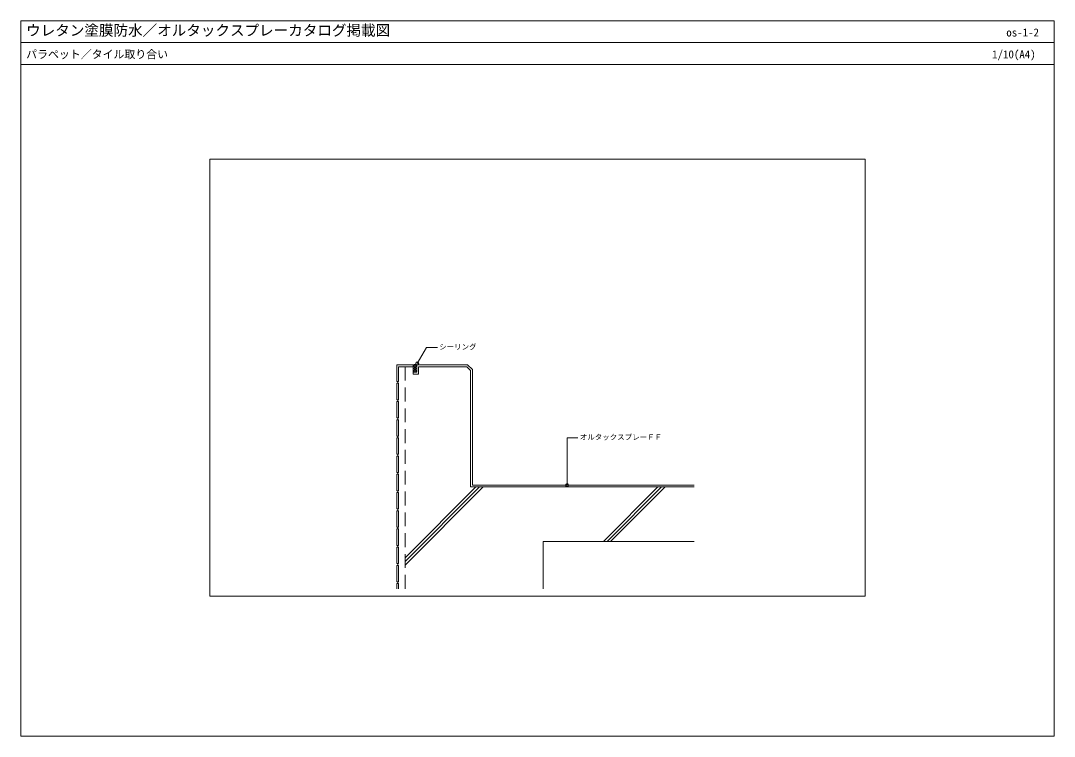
# Model space of a CAD drawing. Units: millimetres, scale not verified. Extents: x -1419 to 1421, y -983 to 983.
import ezdxf
from ezdxf.enums import TextEntityAlignment as Align

# ---------------------------------------------------------------- set-up
doc = ezdxf.new("R2010")
doc.units = ezdxf.units.MM
doc.header["$LTSCALE"] = 3
doc.linetypes.add('USER1', pattern=[19.05, 12.7, -6.35])
for name, color, linetype, lineweight in [('0-0_0', 7, 'Continuous', 18), ('0-1_WAKU', 7, 'Continuous', 18), ('0-2_KUTAI', 3, 'Continuous', 18), ('0-3_BOUSUI', 1, 'Continuous', 18), ('0-4_HATCH', 9, 'Continuous', 18), ('0-5_MOJI', 7, 'Continuous', 18), ('0-7_ZATU', 6, 'Continuous', 18)]:
    doc.layers.add(name, color=color, linetype=linetype, lineweight=lineweight)
doc.styles.add('ＭＳ ゴシック', font='')
doc.styles.get('ＭＳ ゴシック').set_extended_font_data('MS Gothic')

msp = doc.modelspace()

# ---------------------------------------------------------------- linework, layer by layer
at = {"layer": '0-0_0'}
msp.add_line((-1419.399, 922.645), (1420.601, 922.645), dxfattribs=at)
msp.add_lwpolyline([(-899.399, -597.717), (900.601, -597.717), (900.601, 602.283), (-899.399, 602.283)], close=True, dxfattribs=at)
at = {"layer": '0-1_WAKU'}
for points in [[(-1419.399, -982.717), (1420.601, -982.717), (1420.601, 982.645), (-1419.399, 982.645)], [(1420.601, 862.645), (-1419.399, 862.645), (-1419.399, 982.645), (1420.601, 982.645)]]:
    msp.add_lwpolyline(points, close=True, dxfattribs=at)
at = {"layer": '0-2_KUTAI', "linetype": 'USER1'}
msp.add_line((-363.434, 32.283), (-363.434, -577.717), dxfattribs=at)
at = {"layer": '0-2_KUTAI'}
for p, q in [((-383.434, -8.217), (-383.434, -13.217)), ((-383.434, -58.217), (-383.434, -63.217)), ((-383.434, -108.217), (-383.434, -113.217)), ((-383.434, -158.217), (-383.434, -163.217)), ((-383.434, -208.217), (-383.434, -213.217)), ((-383.434, -258.217), (-383.434, -263.217)), ((-383.434, -308.217), (-383.434, -313.217)), ((-383.434, -358.217), (-383.434, -363.217)), ((-383.434, -408.217), (-383.434, -413.217)), ((-383.434, -458.217), (-383.434, -463.217)), ((-383.434, -508.217), (-383.434, -513.217)), ((-383.434, -558.217), (-383.434, -563.217))]:
    msp.add_line(p, q, dxfattribs=at)
for points in [[(430.601, -297.717), (-183.434, -297.717), (-183.434, 22.283), (-193.434, 32.283), (-325.934, 32.283), (-325.934, 12.283), (-340.934, 12.283), (-340.934, 32.283), (-380.934, 32.283)], [(16.566, -577.717), (16.566, -447.717), (430.601, -447.717)]]:
    msp.add_lwpolyline(points, dxfattribs=at)
at = {"layer": '0-3_BOUSUI'}
for points in [[(430.601, -292.717), (-178.434, -292.717), (-178.434, 24.354), (-191.363, 37.283), (-330.934, 37.283), (-330.934, 17.283), (-340.934, 17.283)], [(430.601, -297.717), (-183.434, -297.717), (-183.434, 22.283), (-193.434, 32.283), (-325.934, 32.283), (-325.934, 12.283), (-340.934, 12.283)]]:
    msp.add_lwpolyline(points, dxfattribs=at)
msp.add_arc((-335.934, 25.15), 13.122, 67.60261, 112.39739, dxfattribs=at)
at = {"layer": '0-4_HATCH'}
for p, q in [((-340.934, 32.515), (-335.197, 38.252)), ((-340.934, 25.78), (-330.934, 35.78)), ((-330.934, 25.608), (-340.934, 35.608)), ((-340.934, 19.045), (-330.934, 29.045)), ((-330.934, 18.873), (-340.934, 28.873)), ((-330.934, 32.344), (-336.832, 38.242)), ((-336.079, 17.283), (-340.934, 22.138)), ((-335.96, 17.283), (-330.934, 22.309)), ((-363.434, -492.717), (-168.434, -297.717)), ((-363.434, -502.717), (-158.434, -297.717)), ((-363.434, -512.717), (-148.434, -297.717)), ((181.566, -447.717), (331.566, -297.717)), ((191.566, -447.717), (341.566, -297.717)), ((201.566, -447.717), (351.566, -297.717))]:
    msp.add_line(p, q, dxfattribs=at)
at = {"layer": '0-5_MOJI'}
for p, q in [((-329.966, 41.058), (-304.532, 85.11)), ((-274.532, 85.11), (-304.532, 85.11)), ((111.865, -162.813), (81.865, -162.813)), ((81.865, -292.717), (81.865, -162.813))]:
    msp.add_line(p, q, dxfattribs=at)
for centre in [(-329.803, 41.341), (81.865, -292.717)]:
    msp.add_circle(centre, 4, dxfattribs=at)
at = {"layer": '0-7_ZATU'}
msp.add_line((-385.934, -8.217), (-385.934, 37.283), dxfattribs=at)
for points in [[(-385.934, -8.217), (-380.934, -8.217), (-380.934, 32.283), (-340.934, 32.283), (-340.934, 37.283), (-385.934, 37.283)], [(-385.934, -13.217), (-380.934, -13.217), (-380.934, -58.217), (-385.934, -58.217)], [(-385.934, -63.217), (-380.934, -63.217), (-380.934, -108.217), (-385.934, -108.217)], [(-385.934, -113.217), (-380.934, -113.217), (-380.934, -158.217), (-385.934, -158.217)], [(-385.934, -163.217), (-380.934, -163.217), (-380.934, -208.217), (-385.934, -208.217)], [(-385.934, -213.217), (-380.934, -213.217), (-380.934, -258.217), (-385.934, -258.217)], [(-385.934, -263.217), (-380.934, -263.217), (-380.934, -308.217), (-385.934, -308.217)], [(-385.934, -313.217), (-380.934, -313.217), (-380.934, -358.217), (-385.934, -358.217)], [(-385.934, -363.217), (-380.934, -363.217), (-380.934, -408.217), (-385.934, -408.217)], [(-385.934, -413.217), (-380.934, -413.217), (-380.934, -458.217), (-385.934, -458.217)], [(-385.934, -463.217), (-380.934, -463.217), (-380.934, -508.217), (-385.934, -508.217)], [(-385.934, -513.217), (-380.934, -513.217), (-380.934, -558.217), (-385.934, -558.217)]]:
    msp.add_lwpolyline(points, close=True, dxfattribs=at)
msp.add_lwpolyline([(-385.934, -577.717), (-385.934, -563.217), (-380.934, -563.217), (-380.934, -577.717)], dxfattribs=at)

# ---------------------------------------------------------------- texts
at = {"layer": '0-1_WAKU', "style": 'ＭＳ ゴシック'}
for s, height, p in [('ウレタン塗膜防水／オルタックスプレーカタログ掲載図', 29.33, (-1404.399, 932.645)), ('os-1-2', 21.99, (1288.646, 932.645)), ('パラペット／タイル取り合い', 21.99, (-1404.399, 872.645)), ('1/10(A4)', 21.99, (1249.662, 872.645))]:
    msp.add_text(s, height=height, dxfattribs=at).set_placement(p, align=Align.BOTTOM_LEFT)
at = {"layer": '0-5_MOJI', "style": 'ＭＳ ゴシック'}
for s, p in [('シーリング', (-269.532, 75.11)), ('オルタックスプレーＦＦ', (116.865, -172.813))]:
    msp.add_text(s, height=14.66, dxfattribs=at).set_placement(p, align=Align.BOTTOM_LEFT)

doc.saveas('drawing.dxf')
